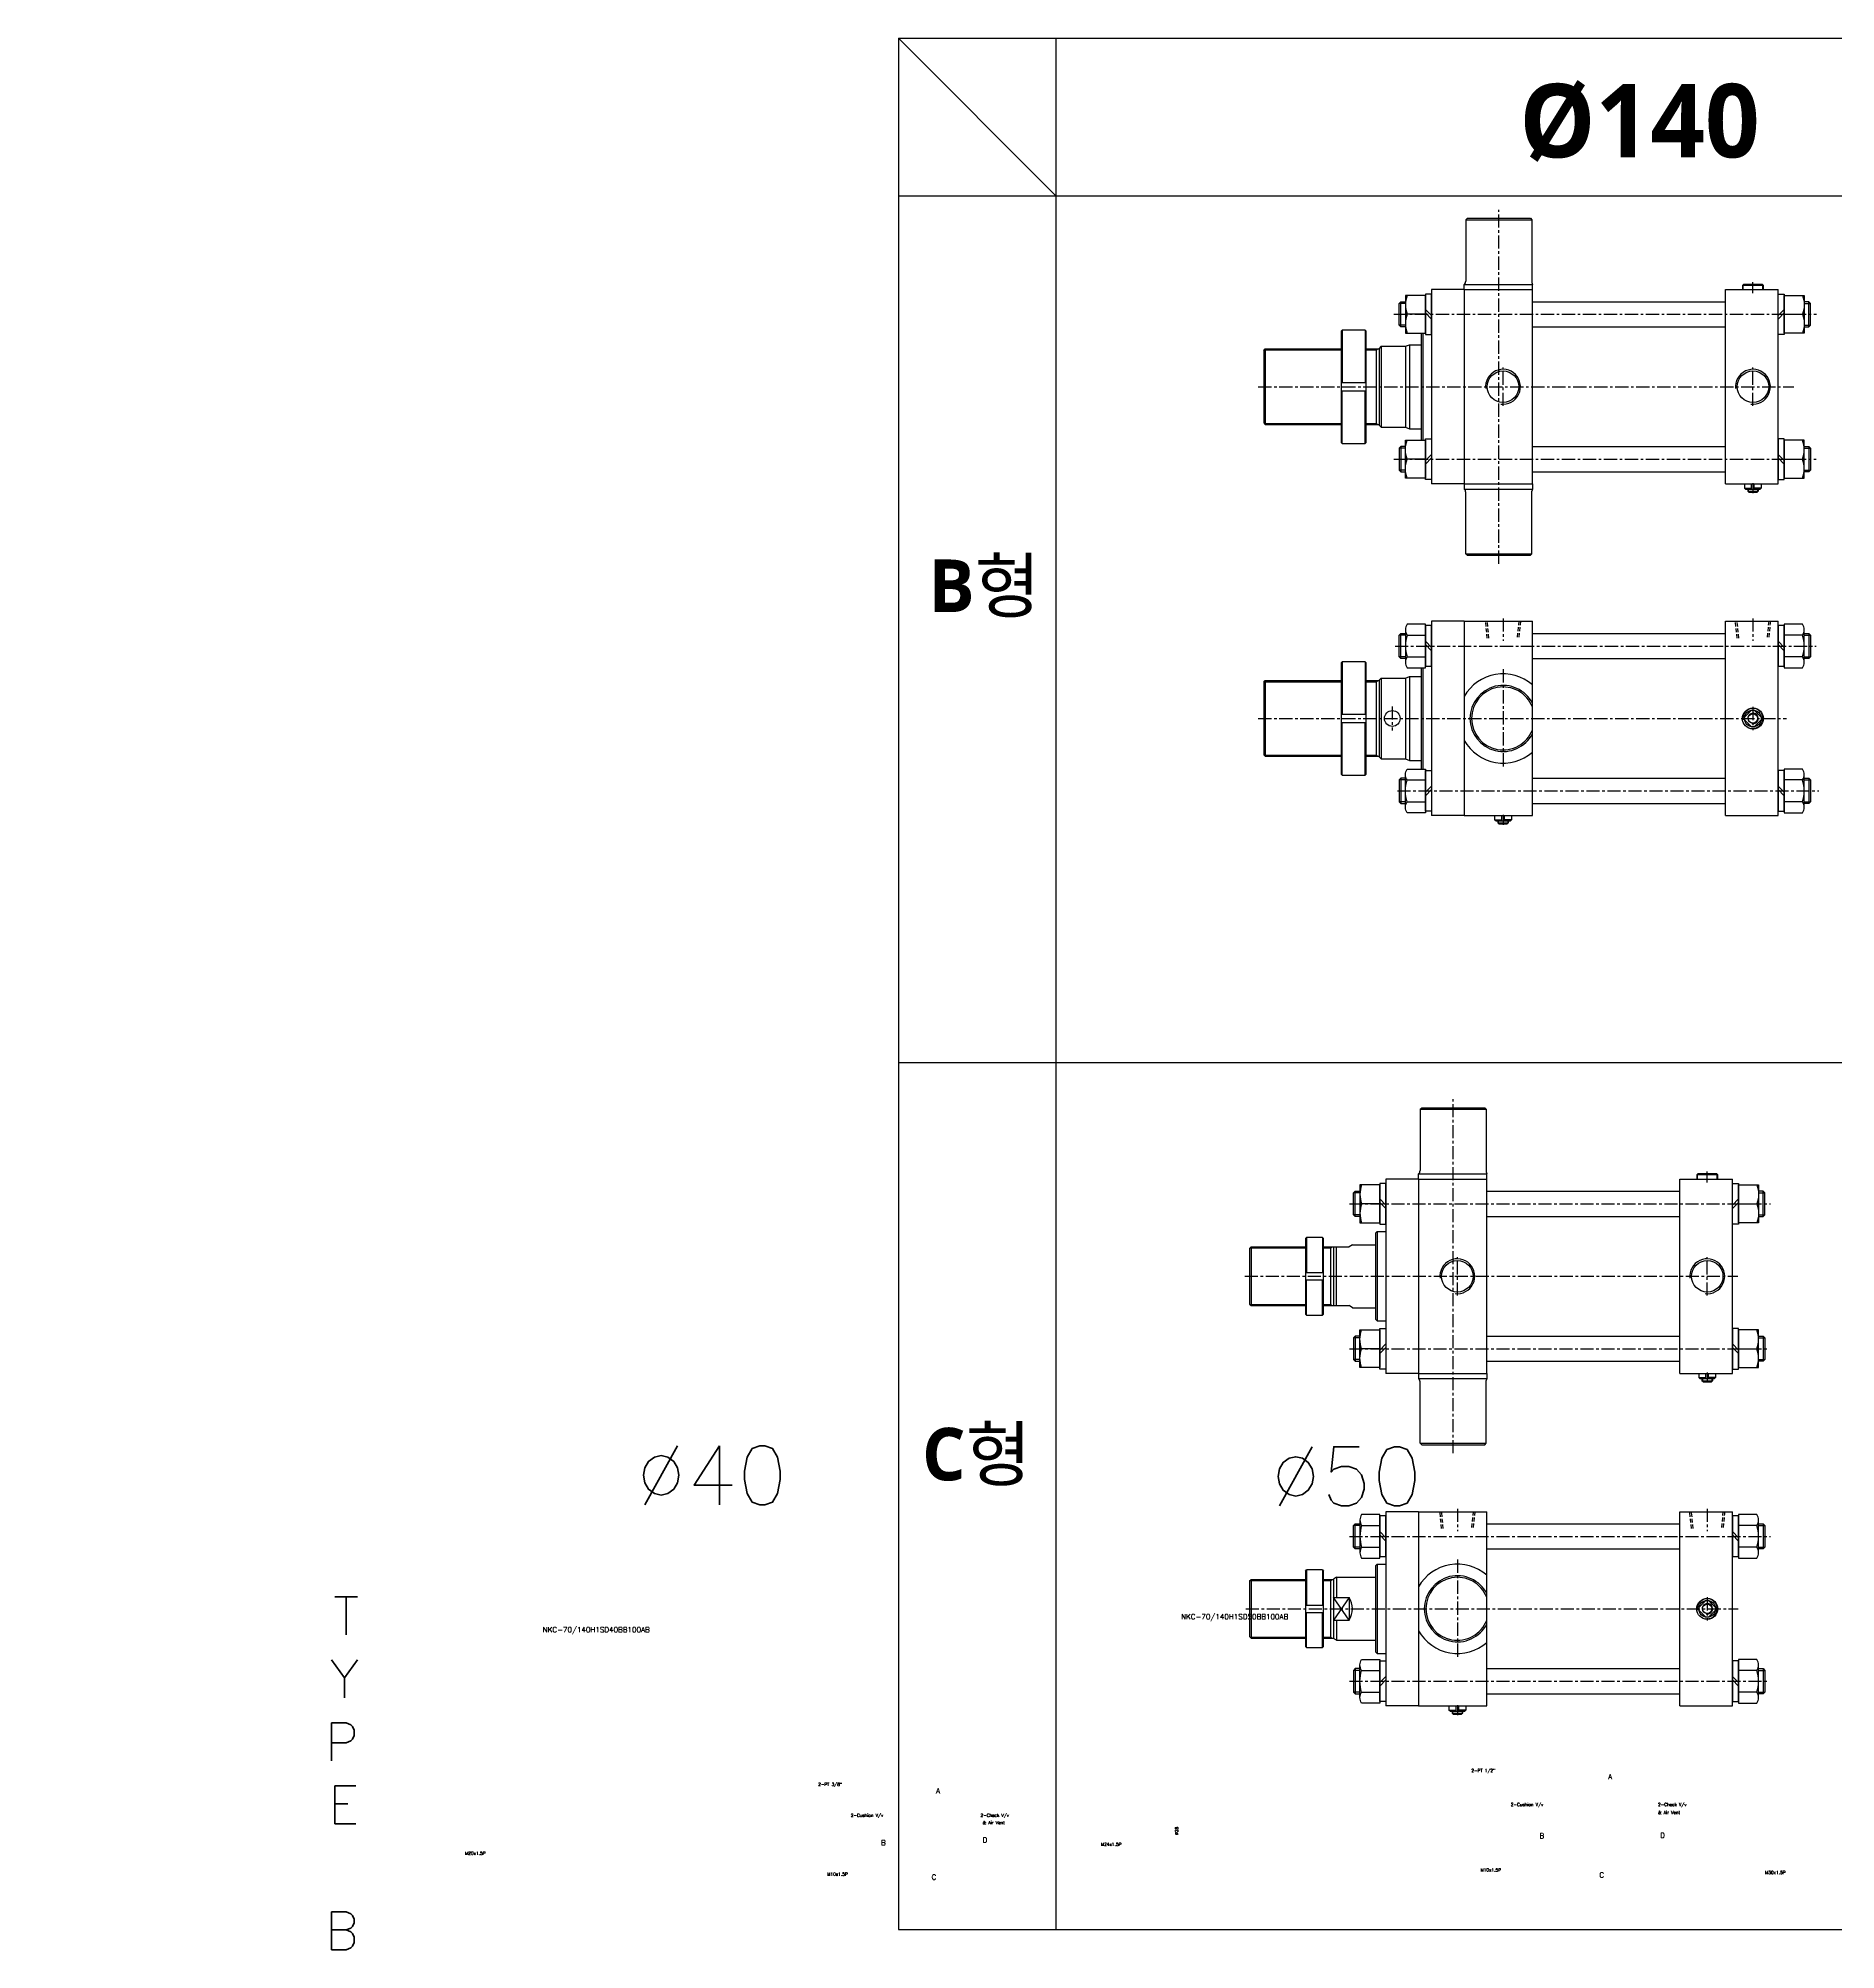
# Model space of a CAD drawing. Extents: x -819 to 29893, y -8942 to 9886.
# Drawn here: x -819 to 893, y -19 to 1801 of the extents above; entities that cross this region are included whole.
import ezdxf

# ---------------------------------------------------------------- set-up
doc = ezdxf.new("R2010")
doc.units = 0
doc.header["$LTSCALE"] = 10
doc.header["$MEASUREMENT"] = 0
for name, pattern in [('CENTER', [2, 1.25, -0.25, 0.25, -0.25]), ('CENTERX2', [4, 2.5, -0.5, 0.5, -0.5]), ('HIDDEN', [0.375, 0.25, -0.125])]:
    doc.linetypes.add(name, pattern=pattern)
doc.layers.get('0').update_dxf_attribs({"linetype": 'CONTINUOUS'})
doc.layers.get('DEFPOINTS').update_dxf_attribs({"linetype": 'CONTINUOUS'})
for name, color, linetype in [('CEN', 1, 'CENTERX2'), ('ML', 7, 'CONTINUOUS'), ('THIN', 3, 'CONTINUOUS')]:
    doc.layers.add(name, color=color, linetype=linetype)
doc.styles.add('GHS', font='romans', dxfattribs={"bigfont": 'ghs'})
doc.styles.add('문자', font='romans.shx')

msp = doc.modelspace()

# ---------------------------------------------------------------- linework, layer by layer
for p, q in [((0, 1801.1), (3817.3, 1801.1)), ((0, 1801.1), (0, 0)), ((0, 1801.1), (150, 1651.1)), ((150, 1801.1), (150, 0)), ((0, 1651.1), (3817.3, 1651.1)), ((0, 825.6), (3817.3, 825.6)), ((0, 0), (3817.3, 0))]:
    msp.add_line(p, q)
at = {"layer": 'CEN', "color": 1, "linetype": 'CENTER'}
msp.add_line((470.4, 1164.8), (470.4, 1141.8), dxfattribs=at)
at = {"layer": 'DEFPOINTS', "color": 0, "linetype": 'ByBlock'}
msp.add_point((497.9, 1113.3), dxfattribs=at)
at = {"layer": 'ML'}
for p, q in [((540.4, 1628.2), (541.9, 1629.7)), ((540.4, 1628.2), (603.4, 1628.2)), ((540.4, 1628.2), (540.4, 1569.8)), ((601.9, 1629.7), (603.4, 1628.2)), ((603.4, 1628.2), (603.4, 1568.6)), ((538.9, 1561.7), (538.9, 1566.7)), ((603.9, 1561.7), (603.9, 1566.7)), ((804.9, 1566.7), (803.9, 1565.7)), ((823.9, 1565.7), (803.9, 1565.7)), ((803.9, 1565.7), (803.9, 1561.7)), ((822.9, 1566.7), (804.9, 1566.7)), ((822.9, 1566.7), (823.9, 1565.7)), ((823.9, 1561.7), (823.9, 1565.7)), ((478.6, 1526.2), (478.6, 1550.2)), ((483, 1553.8), (483, 1522.6)), ((507.9, 1561.7), (507.9, 1376.7)), ((538.9, 1561.7), (507.9, 1561.7)), ((538.9, 1561.7), (538.9, 1376.7)), ((538.9, 1561.7), (603.9, 1561.7)), ((538.9, 1561.7), (603.9, 1561.7)), ((603.9, 1376.7), (603.9, 1561.7)), ((787.9, 1376.7), (787.9, 1561.7)), ((787.9, 1561.7), (837.9, 1561.7)), ((837.9, 1376.7), (837.9, 1561.7)), ((862.8, 1553.8), (862.8, 1522.6)), ((867.1, 1526.2), (867.1, 1550.2)), ((502, 1538.2), (484.6, 1538.2)), ((502, 1542.8), (507.9, 1536.9)), ((502, 1539.5), (507.9, 1533.6)), ((843.8, 1542.8), (837.9, 1536.9)), ((843.8, 1539.5), (837.9, 1533.6)), ((843.8, 1538.2), (861.2, 1538.2)), ((421.6, 1522.2), (422.6, 1523.2)), ((421.6, 1522.2), (421.6, 1416.2)), ((444.6, 1523.2), (422.6, 1523.2)), ((422.6, 1523.2), (422.6, 1473.2)), ((444.6, 1523.2), (444.6, 1473.2)), ((444.6, 1523.2), (445.6, 1522.2)), ((445.6, 1416.2), (445.6, 1522.2)), ((497.9, 1520.2), (497.9, 1418.2)), ((499.4, 1520.2), (499.4, 1418.2)), ((347.9, 1503.7), (349.4, 1505.2)), ((347.9, 1503.7), (347.9, 1434.7)), ((349.4, 1505.2), (349.4, 1433.2)), ((349.4, 1505.2), (421.6, 1505.2)), ((445.6, 1505.2), (457.9, 1505.2)), ((454.9, 1505.2), (454.9, 1433.2)), ((459.9, 1507.7), (457.9, 1505.7)), ((457.9, 1505.7), (457.9, 1432.7)), ((459.9, 1507.7), (482.9, 1507.7)), ((459.9, 1507.7), (459.9, 1430.7)), ((482.9, 1507.7), (486.9, 1509.2)), ((482.9, 1507.7), (482.9, 1430.7)), ((486.9, 1509.2), (486.9, 1429.2)), ((486.9, 1509.2), (497.9, 1509.2)), ((421.6, 1473.2), (445.6, 1473.2)), ((421.6, 1465.2), (445.6, 1465.2)), ((422.6, 1415.2), (422.6, 1465.2)), ((444.6, 1415.2), (444.6, 1465.2)), ((347.9, 1434.7), (349.4, 1433.2)), ((349.4, 1433.2), (421.6, 1433.2)), ((445.6, 1433.2), (457.9, 1433.2)), ((459.9, 1430.7), (457.9, 1432.7)), ((459.9, 1430.7), (482.9, 1430.7)), ((482.9, 1430.7), (486.9, 1429.2)), ((486.9, 1429.2), (497.9, 1429.2)), ((422.6, 1415.2), (421.6, 1416.2)), ((422.6, 1415.2), (444.6, 1415.2)), ((444.6, 1415.2), (445.6, 1416.2)), ((478.6, 1412.2), (478.6, 1388.2)), ((483, 1384.6), (483, 1415.8)), ((502, 1398.9), (507.9, 1404.8)), ((843.8, 1398.9), (837.9, 1404.8)), ((862.8, 1384.6), (862.8, 1415.8)), ((867.1, 1412.2), (867.1, 1388.2)), ((502, 1400.2), (484.6, 1400.2)), ((502, 1395.6), (507.9, 1401.5)), ((843.8, 1395.6), (837.9, 1401.5)), ((843.8, 1400.2), (861.2, 1400.2)), ((538.9, 1376.7), (507.9, 1376.7)), ((538.9, 1376.7), (603.9, 1376.7)), ((538.9, 1376.7), (538.9, 1371.7)), ((540.4, 1310.2), (540.4, 1368.6)), ((603.4, 1310.2), (603.4, 1369.8)), ((603.9, 1376.7), (603.9, 1371.7)), ((787.9, 1376.7), (837.9, 1376.7)), ((805.9, 1376.7), (805.9, 1372.7)), ((805.9, 1372.7), (812.6, 1372.7)), ((806.9, 1371.7), (805.9, 1372.7)), ((806.9, 1371.7), (820.9, 1371.7)), ((808.9, 1371.7), (808.9, 1369.7)), ((808.9, 1369.7), (818.9, 1369.7)), ((809.9, 1368.7), (808.9, 1369.7)), ((809.9, 1368.7), (817.9, 1368.7)), ((812.6, 1371.7), (812.6, 1376.7)), ((815.2, 1371.7), (815.2, 1376.7)), ((821.9, 1372.7), (815.2, 1372.7)), ((817.9, 1368.7), (818.9, 1369.7)), ((818.9, 1371.7), (818.9, 1369.7)), ((820.9, 1371.7), (821.9, 1372.7)), ((821.9, 1376.7), (821.9, 1372.7)), ((540.4, 1310.2), (541.9, 1308.7)), ((540.4, 1310.2), (603.4, 1310.2)), ((601.9, 1308.7), (603.4, 1310.2)), ((483, 1237.9), (483, 1206.7)), ((538.9, 1245.8), (507.9, 1245.8)), ((507.9, 1245.8), (507.9, 1060.8)), ((538.9, 1245.8), (538.9, 1060.8)), ((538.9, 1245.8), (603.9, 1245.8)), ((603.9, 1060.8), (603.9, 1245.8)), ((787.9, 1060.8), (787.9, 1245.8)), ((787.9, 1245.8), (837.9, 1245.8)), ((837.9, 1060.8), (837.9, 1245.8)), ((862.8, 1206.7), (862.8, 1237.9)), ((478.6, 1210.3), (478.6, 1234.3)), ((484.6, 1232.7), (502, 1232.7)), ((502, 1226.9), (507.9, 1221)), ((502, 1223.6), (507.9, 1217.7)), ((843.8, 1221), (837.9, 1226.9)), ((843.8, 1217.7), (837.9, 1223.6)), ((861.2, 1232.7), (843.8, 1232.7)), ((867.1, 1234.3), (867.1, 1210.3)), ((421.6, 1206.3), (422.6, 1207.3)), ((421.6, 1206.3), (421.6, 1100.3)), ((422.6, 1207.3), (422.6, 1157.3)), ((444.6, 1207.3), (422.6, 1207.3)), ((444.6, 1207.3), (444.6, 1157.3)), ((444.6, 1207.3), (445.6, 1206.3)), ((445.6, 1100.3), (445.6, 1206.3)), ((484.6, 1211.9), (502, 1211.9)), ((497.9, 1201.5), (497.9, 1105.1)), ((499.4, 1201.5), (499.4, 1105.1)), ((861.2, 1211.9), (843.8, 1211.9)), ((347.9, 1187.8), (349.4, 1189.3)), ((347.9, 1187.8), (347.9, 1118.8)), ((349.4, 1189.3), (421.6, 1189.3)), ((349.4, 1189.3), (349.4, 1117.3)), ((445.6, 1189.3), (457.9, 1189.3)), ((454.9, 1189.3), (454.9, 1117.3)), ((459.9, 1191.8), (457.9, 1189.8)), ((457.9, 1189.8), (457.9, 1116.8)), ((459.9, 1191.8), (459.9, 1114.8)), ((459.9, 1191.8), (482.9, 1191.8)), ((482.9, 1191.8), (486.9, 1193.3)), ((482.9, 1191.8), (482.9, 1114.8)), ((486.9, 1193.3), (486.9, 1113.3)), ((486.9, 1193.3), (497.9, 1193.3)), ((421.6, 1157.3), (445.6, 1157.3)), ((421.6, 1149.3), (445.6, 1149.3)), ((422.6, 1099.3), (422.6, 1149.3)), ((444.6, 1099.3), (444.6, 1149.3)), ((812.6, 1161.2), (806, 1154.6)), ((806, 1152), (812.6, 1145.4)), ((815.2, 1161.2), (821.8, 1154.6)), ((821.8, 1152), (815.2, 1145.4)), ((347.9, 1118.8), (349.4, 1117.3)), ((349.4, 1117.3), (421.6, 1117.3)), ((445.6, 1117.3), (457.9, 1117.3)), ((459.9, 1114.8), (457.9, 1116.8)), ((459.9, 1114.8), (482.9, 1114.8)), ((482.9, 1114.8), (486.9, 1113.3)), ((486.9, 1113.3), (497.9, 1113.3)), ((422.6, 1099.3), (421.6, 1100.3)), ((422.6, 1099.3), (444.6, 1099.3)), ((444.6, 1099.3), (445.6, 1100.3)), ((478.6, 1096.3), (478.6, 1072.3)), ((483, 1068.7), (483, 1099.9)), ((484.6, 1094.7), (502, 1094.7)), ((861.2, 1094.7), (843.8, 1094.7)), ((862.8, 1068.7), (862.8, 1099.9)), ((867.1, 1096.3), (867.1, 1072.3)), ((502, 1083), (507.9, 1088.9)), ((502, 1079.7), (507.9, 1085.6)), ((843.8, 1083), (837.9, 1088.9)), ((843.8, 1079.7), (837.9, 1085.6)), ((484.6, 1073.9), (502, 1073.9)), ((538.9, 1060.8), (507.9, 1060.8)), ((538.9, 1060.8), (603.9, 1060.8)), ((567.9, 1060.8), (567.9, 1056.8)), ((567.9, 1056.8), (574.6, 1056.8)), ((568.9, 1055.8), (567.9, 1056.8)), ((574.6, 1055.8), (574.6, 1060.8)), ((577.2, 1055.8), (577.2, 1060.8)), ((583.9, 1056.8), (577.2, 1056.8)), ((582.9, 1055.8), (583.9, 1056.8)), ((583.9, 1060.8), (583.9, 1056.8)), ((787.9, 1060.8), (837.9, 1060.8)), ((861.2, 1073.9), (843.8, 1073.9)), ((568.9, 1055.8), (582.9, 1055.8)), ((570.9, 1055.8), (570.9, 1053.8)), ((571.9, 1052.8), (570.9, 1053.8)), ((570.9, 1053.8), (580.9, 1053.8)), ((571.9, 1052.8), (579.9, 1052.8)), ((579.9, 1052.8), (580.9, 1053.8)), ((580.9, 1055.8), (580.9, 1053.8)), ((496.9, 781.1), (498.4, 782.6)), ((496.9, 781.1), (559.9, 781.1)), ((496.9, 781.1), (496.9, 722.7)), ((558.4, 782.6), (559.9, 781.1)), ((559.9, 781.1), (559.9, 721.5)), ((464.4, 714.6), (464.4, 529.6)), ((495.4, 714.6), (464.4, 714.6)), ((495.4, 714.6), (495.4, 719.6)), ((495.4, 714.6), (495.4, 529.6)), ((495.4, 714.6), (560.4, 714.6)), ((560.4, 714.6), (560.4, 719.6)), ((560.4, 529.6), (560.4, 714.6)), ((744.4, 529.6), (744.4, 714.6)), ((744.4, 714.6), (794.4, 714.6)), ((761.4, 719.6), (760.4, 718.6)), ((780.4, 718.6), (760.4, 718.6)), ((760.4, 718.6), (760.4, 714.6)), ((779.4, 719.6), (761.4, 719.6)), ((779.4, 719.6), (780.4, 718.6)), ((780.4, 714.6), (780.4, 718.6)), ((794.4, 529.6), (794.4, 714.6)), ((435.2, 679.1), (435.2, 703.1)), ((439.5, 706.7), (439.5, 675.5)), ((458.5, 695.7), (464.4, 689.8)), ((458.5, 692.4), (464.4, 686.5)), ((800.3, 695.7), (794.4, 689.8)), ((800.3, 692.4), (794.4, 686.5)), ((819.3, 706.7), (819.3, 675.5)), ((823.7, 679.1), (823.7, 703.1)), ((458.5, 691.1), (441.2, 691.1)), ((800.3, 691.1), (817.7, 691.1)), ((387.8, 658.1), (388.8, 659.1)), ((387.8, 658.1), (387.8, 586.1)), ((388.8, 659.1), (388.8, 625.6)), ((403.8, 659.1), (388.8, 659.1)), ((403.8, 659.1), (403.8, 625.6)), ((403.8, 659.1), (404.8, 658.1)), ((404.8, 586.1), (404.8, 658.1)), ((454.4, 663.1), (455.9, 664.6)), ((454.4, 663.1), (454.4, 581.1)), ((455.9, 664.6), (455.9, 579.6)), ((334.4, 648.6), (335.9, 650.1)), ((334.4, 648.6), (334.4, 595.6)), ((335.9, 650.1), (335.9, 594.1)), ((411.4, 650.1), (411.4, 594.1)), ((414.4, 650.1), (414.4, 594.1)), ((417.4, 594.1), (417.4, 650.1)), ((432.4, 652.1), (429.4, 650.1)), ((387.8, 625.6), (404.8, 625.6)), ((387.8, 618.6), (404.8, 618.6)), ((388.8, 585.1), (388.8, 618.6)), ((403.8, 585.1), (403.8, 618.6)), ((334.4, 595.6), (335.9, 594.1)), ((387.8, 586.1), (388.8, 585.1)), ((388.8, 585.1), (403.8, 585.1)), ((403.8, 585.1), (404.8, 586.1)), ((432.4, 592.1), (429.4, 594.1)), ((435.2, 565.1), (435.2, 541.1)), ((439.5, 537.5), (439.5, 568.7)), ((454.4, 581.1), (455.9, 579.6)), ((819.3, 537.5), (819.3, 568.7)), ((823.7, 565.1), (823.7, 541.1)), ((458.5, 553.1), (441.2, 553.1)), ((458.5, 551.8), (464.4, 557.7)), ((458.5, 548.5), (464.4, 554.4)), ((800.3, 551.8), (794.4, 557.7)), ((800.3, 548.5), (794.4, 554.4)), ((800.3, 553.1), (817.7, 553.1)), ((495.4, 529.6), (464.4, 529.6)), ((495.4, 529.6), (560.4, 529.6)), ((495.4, 529.6), (495.4, 524.6)), ((560.4, 529.6), (560.4, 524.6)), ((744.4, 529.6), (794.4, 529.6)), ((762.4, 529.6), (762.4, 525.6)), ((769.1, 524.6), (769.1, 529.6)), ((771.7, 524.6), (771.7, 529.6)), ((778.4, 529.6), (778.4, 525.6)), ((496.9, 463.1), (496.9, 521.5)), ((559.9, 463.1), (559.9, 522.7)), ((762.4, 525.6), (769.1, 525.6)), ((763.4, 524.6), (762.4, 525.6)), ((763.4, 524.6), (777.4, 524.6)), ((765.4, 524.6), (765.4, 522.6)), ((765.4, 522.6), (775.4, 522.6)), ((766.4, 521.6), (765.4, 522.6)), ((766.4, 521.6), (774.4, 521.6)), ((778.4, 525.6), (771.7, 525.6)), ((774.4, 521.6), (775.4, 522.6)), ((775.4, 524.6), (775.4, 522.6)), ((777.4, 524.6), (778.4, 525.6)), ((496.9, 463.1), (559.9, 463.1)), ((496.9, 463.1), (498.4, 461.6)), ((558.4, 461.6), (559.9, 463.1)), ((435.2, 362.4), (435.2, 386.4)), ((439.5, 390), (439.5, 358.8)), ((441.2, 384.8), (458.5, 384.8)), ((495.4, 397.9), (464.4, 397.9)), ((464.4, 397.9), (464.4, 212.9)), ((495.4, 397.9), (495.4, 212.9)), ((495.4, 397.9), (560.4, 397.9)), ((560.4, 212.9), (560.4, 397.9)), ((744.4, 212.9), (744.4, 397.9)), ((744.4, 397.9), (794.4, 397.9)), ((794.4, 212.9), (794.4, 397.9)), ((817.7, 384.8), (800.3, 384.8)), ((819.3, 358.8), (819.3, 390)), ((823.7, 386.4), (823.7, 362.4)), ((458.5, 379), (464.4, 373.1)), ((458.5, 375.7), (464.4, 369.8)), ((800.3, 373.1), (794.4, 379)), ((800.3, 369.8), (794.4, 375.7)), ((441.2, 364), (458.5, 364)), ((454.4, 346.4), (455.9, 347.9)), ((454.4, 346.4), (454.4, 264.4)), ((455.9, 347.9), (455.9, 262.9)), ((817.7, 364), (800.3, 364)), ((334.4, 331.9), (335.9, 333.4)), ((334.4, 331.9), (334.4, 278.9)), ((335.9, 333.4), (335.9, 277.4)), ((387.8, 341.4), (388.8, 342.4)), ((387.8, 341.4), (387.8, 269.4)), ((403.8, 342.4), (388.8, 342.4)), ((388.8, 342.4), (388.8, 308.9)), ((403.8, 342.4), (404.8, 341.4)), ((403.8, 342.4), (403.8, 308.9)), ((404.8, 269.4), (404.8, 341.4)), ((411.4, 333.4), (411.4, 277.4)), ((417.4, 335.4), (414.4, 333.7)), ((414.4, 333.7), (414.4, 277.1)), ((417.4, 335.4), (417.4, 316.2)), ((414.4, 316.2), (429.4, 316.2)), ((429.4, 316.2), (429.4, 294.6)), ((769.1, 313.3), (762.5, 306.7)), ((771.7, 313.3), (778.3, 306.7)), ((387.8, 308.9), (404.8, 308.9)), ((387.8, 301.9), (404.8, 301.9)), ((388.8, 268.4), (388.8, 301.9)), ((403.8, 268.4), (403.8, 301.9)), ((414.4, 294.6), (429.4, 294.6)), ((417.4, 294.6), (417.4, 275.4)), ((762.5, 304.1), (769.1, 297.5)), ((778.3, 304.1), (771.7, 297.5)), ((334.4, 278.9), (335.9, 277.4)), ((417.4, 275.4), (414.4, 277.1)), ((387.8, 269.4), (388.8, 268.4)), ((388.8, 268.4), (403.8, 268.4)), ((403.8, 268.4), (404.8, 269.4)), ((454.4, 264.4), (455.9, 262.9)), ((435.2, 248.4), (435.2, 224.4)), ((439.5, 220.8), (439.5, 252)), ((441.2, 246.8), (458.5, 246.8)), ((458.5, 235.1), (464.4, 241)), ((458.5, 231.8), (464.4, 237.7)), ((800.3, 235.1), (794.4, 241)), ((800.3, 231.8), (794.4, 237.7)), ((817.7, 246.8), (800.3, 246.8)), ((819.3, 220.8), (819.3, 252)), ((823.7, 248.4), (823.7, 224.4)), ((441.2, 226), (458.5, 226)), ((817.7, 226), (800.3, 226)), ((495.4, 212.9), (464.4, 212.9)), ((495.4, 212.9), (560.4, 212.9)), ((524.4, 212.9), (524.4, 208.9)), ((525.4, 207.9), (524.4, 208.9)), ((524.4, 208.9), (531.1, 208.9)), ((525.4, 207.9), (539.4, 207.9)), ((527.4, 207.9), (527.4, 205.9)), ((527.4, 205.9), (537.4, 205.9)), ((528.4, 204.9), (527.4, 205.9)), ((528.4, 204.9), (536.4, 204.9)), ((531.1, 207.9), (531.1, 212.9)), ((533.7, 207.9), (533.7, 212.9)), ((540.4, 208.9), (533.7, 208.9)), ((536.4, 204.9), (537.4, 205.9)), ((537.4, 207.9), (537.4, 205.9)), ((539.4, 207.9), (540.4, 208.9)), ((540.4, 212.9), (540.4, 208.9)), ((744.4, 212.9), (794.4, 212.9))]:
    msp.add_line(p, q, dxfattribs=at)
at = {"layer": 'ML', "color": 7, "linetype": 'Continuous'}
for p, q in [((541.9, 1629.7), (601.9, 1629.7)), ((538.9, 1566.7), (603.9, 1566.7)), ((603.9, 1550.2), (787.9, 1550.2)), ((603.9, 1526.2), (787.9, 1526.2)), ((603.9, 1412.2), (787.9, 1412.2)), ((603.9, 1388.2), (787.9, 1388.2)), ((538.9, 1371.7), (603.9, 1371.7)), ((541.9, 1308.7), (601.9, 1308.7)), ((603.9, 1234.3), (787.9, 1234.3)), ((603.9, 1210.3), (787.9, 1210.3)), ((603.9, 1096.3), (787.9, 1096.3)), ((603.9, 1072.3), (787.9, 1072.3)), ((498.4, 782.6), (558.4, 782.6)), ((495.4, 719.6), (560.4, 719.6)), ((560.4, 703.1), (744.4, 703.1)), ((560.4, 679.1), (744.4, 679.1)), ((455.9, 664.6), (464.4, 664.6)), ((335.9, 650.1), (387.8, 650.1)), ((404.8, 650.1), (414.4, 650.1)), ((414.4, 650.1), (429.4, 650.1)), ((432.4, 652.1), (454.4, 652.1)), ((335.9, 594.1), (387.8, 594.1)), ((404.8, 594.1), (414.4, 594.1)), ((414.4, 594.1), (429.4, 594.1)), ((432.4, 592.1), (454.4, 592.1)), ((455.9, 579.6), (464.4, 579.6)), ((560.4, 565.1), (744.4, 565.1)), ((560.4, 541.1), (744.4, 541.1)), ((495.4, 524.6), (560.4, 524.6)), ((498.4, 461.6), (558.4, 461.6)), ((560.4, 386.4), (744.4, 386.4)), ((455.9, 347.9), (464.4, 347.9)), ((560.4, 362.4), (744.4, 362.4)), ((335.9, 333.4), (387.8, 333.4)), ((404.8, 333.4), (414.4, 333.4)), ((417.4, 335.4), (454.4, 335.4)), ((335.9, 277.4), (387.8, 277.4)), ((404.8, 277.4), (414.4, 277.4)), ((417.4, 275.4), (454.4, 275.4)), ((455.9, 262.9), (464.4, 262.9)), ((560.4, 248.4), (744.4, 248.4)), ((560.4, 224.4), (744.4, 224.4))]:
    msp.add_line(p, q, dxfattribs=at)
at = {"layer": 'ML', "color": 1, "linetype": 'CENTER'}
for p, q in [((571.9, 1300.7), (571.9, 1637.7)), ((813.9, 1558.4), (813.9, 1568.8)), ((472, 1538.2), (874.5, 1538.2)), ((575.9, 1450.9), (575.9, 1487.5)), ((813.9, 1450.9), (813.9, 1487.5)), ((342.8, 1469.2), (852.8, 1469.2)), ((472, 1400.2), (874.2, 1400.2)), ((813.9, 1377.5), (813.9, 1368)), ((575.9, 1248.5), (575.9, 1227.2)), ((813.9, 1248.5), (813.9, 1227.2)), ((473, 1222.3), (874, 1222.3)), ((575.9, 1200.1), (575.9, 1106.6)), ((342.8, 1153.3), (846, 1153.3)), ((813.9, 1164.3), (813.9, 1142.3)), ((475.4, 1084.3), (876.7, 1084.3)), ((575.9, 1061.6), (575.9, 1052.1)), ((528.4, 453.6), (528.4, 790.6)), ((770.4, 711.3), (770.4, 721.7)), ((429.6, 691.1), (830.5, 691.1)), ((532.4, 603.8), (532.4, 640.4)), ((770.4, 603.8), (770.4, 640.4)), ((330, 622.1), (799.5, 622.1)), ((429.6, 553.1), (829.5, 553.1)), ((770.4, 530.4), (770.4, 520.9)), ((532.4, 400.6), (532.4, 379.3)), ((770.4, 400.6), (770.4, 379.3)), ((429.6, 374.4), (830.5, 374.4)), ((532.4, 352.2), (532.4, 258.7)), ((770.4, 316.4), (770.4, 294.4)), ((330.8, 305.4), (799.8, 305.4)), ((429.6, 236.4), (829.5, 236.4)), ((532.4, 213.7), (532.4, 204.2))]:
    msp.add_line(p, q, dxfattribs=at)
at = {"layer": 'ML', "color": 2}
for p, q in [((804.4, 1566.2), (804.4, 1561.7)), ((823.4, 1561.7), (823.4, 1566.2)), ((348.4, 1504.2), (421.6, 1504.2)), ((445.6, 1504.2), (454.9, 1504.2)), ((454.9, 1504.2), (456.6, 1505.2)), ((348.4, 1434.2), (421.6, 1434.2)), ((445.6, 1434.2), (454.9, 1434.2)), ((454.9, 1434.2), (456.6, 1433.2)), ((809.4, 1371.7), (809.4, 1369.2)), ((818.4, 1371.7), (818.4, 1369.2)), ((348.4, 1188.3), (421.6, 1188.3)), ((445.6, 1188.3), (454.9, 1188.3)), ((454.9, 1188.3), (456.6, 1189.3)), ((348.4, 1118.3), (421.6, 1118.3)), ((445.6, 1118.3), (454.9, 1118.3)), ((454.9, 1118.3), (456.6, 1117.3)), ((571.4, 1055.8), (571.4, 1053.3)), ((580.4, 1055.8), (580.4, 1053.3)), ((760.9, 719.1), (760.9, 714.6)), ((779.9, 714.6), (779.9, 719.1)), ((411.4, 649.1), (413.2, 650.1)), ((411.4, 595.1), (413.2, 594.1)), ((765.9, 524.6), (765.9, 522.1)), ((774.9, 524.6), (774.9, 522.1)), ((411.4, 332.4), (413.2, 333.4)), ((429.4, 316.2), (414.4, 294.6)), ((429.4, 294.6), (414.4, 316.2)), ((411.4, 278.4), (413.2, 277.4)), ((527.9, 207.9), (527.9, 205.4)), ((536.9, 207.9), (536.9, 205.4))]:
    msp.add_line(p, q, dxfattribs=at)
at = {"layer": 'ML', "color": 6, "linetype": 'HIDDEN', "ltscale": 1.5}
for p, q in [((560.9, 1229.8), (559.3, 1245.8)), ((562.5, 1229.8), (560.9, 1245.8)), ((590.9, 1245.8), (589.3, 1229.8)), ((592.5, 1245.8), (590.9, 1229.8)), ((798.9, 1229.8), (797.3, 1245.8)), ((800.5, 1229.8), (798.9, 1245.8)), ((828.9, 1245.8), (827.3, 1229.8)), ((830.5, 1245.8), (828.9, 1229.8)), ((517.4, 381.9), (515.8, 397.9)), ((519, 381.9), (517.4, 397.9)), ((547.4, 397.9), (545.8, 381.9)), ((549, 397.9), (547.4, 381.9)), ((755.4, 381.9), (753.8, 397.9)), ((757, 381.9), (755.4, 397.9)), ((785.4, 397.9), (783.8, 381.9)), ((787, 397.9), (785.4, 381.9))]:
    msp.add_line(p, q, dxfattribs=at)
at = {"layer": 'ML', "color": 2, "linetype": 'Continuous'}
for p, q in [((334.9, 649.1), (387.8, 649.1)), ((404.8, 649.1), (411.4, 649.1)), ((334.9, 595.1), (387.8, 595.1)), ((404.8, 595.1), (411.4, 595.1)), ((334.9, 332.4), (387.8, 332.4)), ((404.8, 332.4), (411.4, 332.4)), ((334.9, 278.4), (387.8, 278.4)), ((404.8, 278.4), (411.4, 278.4))]:
    msp.add_line(p, q, dxfattribs=at)
at = {"layer": 'ML'}
for points in [[(483, 1526.2), (478.6, 1526.2), (477, 1527.8), (477, 1548.6), (478.6, 1550.2), (483, 1550.2)], [(507.9, 1518.8), (507.9, 1557.5), (502, 1557.5), (502, 1518.8), (507.9, 1518.8)], [(837.9, 1518.8), (837.9, 1557.5), (843.8, 1557.5), (843.8, 1518.8), (837.9, 1518.8)], [(862.8, 1526.2), (867.1, 1526.2), (868.8, 1527.8), (868.8, 1548.6), (867.1, 1550.2), (862.8, 1550.2)], [(483, 1412.2), (478.6, 1412.2), (477, 1410.6), (477, 1389.8), (478.6, 1388.2), (483, 1388.2)], [(507.9, 1419.5), (507.9, 1380.8), (502, 1380.8), (502, 1419.5), (507.9, 1419.5)], [(837.9, 1419.5), (837.9, 1380.8), (843.8, 1380.8), (843.8, 1419.5), (837.9, 1419.5)], [(862.8, 1412.2), (867.1, 1412.2), (868.8, 1410.6), (868.8, 1389.8), (867.1, 1388.2), (862.8, 1388.2)], [(507.9, 1203), (507.9, 1241.7), (502, 1241.7), (502, 1203), (507.9, 1203)], [(837.9, 1241.7), (837.9, 1203), (843.8, 1203), (843.8, 1241.7), (837.9, 1241.7)], [(483, 1210.3), (478.6, 1210.3), (477, 1211.9), (477, 1232.7), (478.6, 1234.3), (483, 1234.3)], [(862.8, 1234.3), (867.1, 1234.3), (868.8, 1232.7), (868.8, 1211.9), (867.1, 1210.3), (862.8, 1210.3)], [(483, 1096.3), (478.6, 1096.3), (477, 1094.7), (477, 1073.9), (478.6, 1072.3), (483, 1072.3)], [(507.9, 1103.7), (507.9, 1065), (502, 1065), (502, 1103.7), (507.9, 1103.7)], [(837.9, 1103.7), (837.9, 1065), (843.8, 1065), (843.8, 1103.7), (837.9, 1103.7)], [(862.8, 1096.3), (867.1, 1096.3), (868.8, 1094.7), (868.8, 1073.9), (867.1, 1072.3), (862.8, 1072.3)], [(464.4, 671.7), (464.4, 710.4), (458.5, 710.4), (458.5, 671.7), (464.4, 671.7)], [(794.4, 671.7), (794.4, 710.4), (800.3, 710.4), (800.3, 671.7), (794.4, 671.7)], [(439.5, 679.1), (435.2, 679.1), (433.5, 680.7), (433.5, 701.5), (435.2, 703.1), (439.5, 703.1)], [(819.3, 679.1), (823.7, 679.1), (825.3, 680.7), (825.3, 701.5), (823.7, 703.1), (819.3, 703.1)], [(439.5, 565.1), (435.2, 565.1), (433.5, 563.5), (433.5, 542.7), (435.2, 541.1), (439.5, 541.1)], [(464.4, 572.4), (464.4, 533.7), (458.5, 533.7), (458.5, 572.4), (464.4, 572.4)], [(794.4, 572.4), (794.4, 533.7), (800.3, 533.7), (800.3, 572.4), (794.4, 572.4)], [(819.3, 565.1), (823.7, 565.1), (825.3, 563.5), (825.3, 542.7), (823.7, 541.1), (819.3, 541.1)], [(439.5, 362.4), (435.2, 362.4), (433.5, 364), (433.5, 384.8), (435.2, 386.4), (439.5, 386.4)], [(464.4, 355.1), (464.4, 393.8), (458.5, 393.8), (458.5, 355.1), (464.4, 355.1)], [(794.4, 393.8), (794.4, 355.1), (800.3, 355.1), (800.3, 393.8), (794.4, 393.8)], [(819.3, 386.4), (823.7, 386.4), (825.3, 384.8), (825.3, 364), (823.7, 362.4), (819.3, 362.4)], [(464.4, 255.8), (464.4, 217.1), (458.5, 217.1), (458.5, 255.8), (464.4, 255.8)], [(794.4, 255.8), (794.4, 217.1), (800.3, 217.1), (800.3, 255.8), (794.4, 255.8)], [(439.5, 248.4), (435.2, 248.4), (433.5, 246.8), (433.5, 226), (435.2, 224.4), (439.5, 224.4)], [(819.3, 248.4), (823.7, 248.4), (825.3, 246.8), (825.3, 226), (823.7, 224.4), (819.3, 224.4)]]:
    msp.add_lwpolyline(points, dxfattribs=at)
for points in [[(502, 1556.2), (483, 1556.2), (483, 1520.2), (502, 1520.2)], [(843.8, 1556.2), (862.8, 1556.2), (862.8, 1520.2), (843.8, 1520.2)], [(502, 1382.2), (483, 1382.2), (483, 1418.2), (502, 1418.2)], [(843.8, 1382.2), (862.8, 1382.2), (862.8, 1418.2), (843.8, 1418.2)], [(458.5, 709.1), (439.5, 709.1), (439.5, 673.1), (458.5, 673.1)], [(800.3, 709.1), (819.3, 709.1), (819.3, 673.1), (800.3, 673.1)], [(458.5, 535.1), (439.5, 535.1), (439.5, 571.1), (458.5, 571.1)], [(800.3, 535.1), (819.3, 535.1), (819.3, 571.1), (800.3, 571.1)]]:
    msp.add_lwpolyline(points, close=True, dxfattribs=at)
for points in [[(484.6, 1556.2, 0.178633), (484.6, 1538.2, 0.178633), (484.6, 1520.2)], [(861.2, 1556.2, -0.178633), (861.2, 1538.2, -0.178633), (861.2, 1520.2)], [(484.6, 1382.2, -0.178633), (484.6, 1400.2, -0.178633), (484.6, 1418.2)], [(861.2, 1382.2, 0.178633), (861.2, 1400.2, 0.178633), (861.2, 1418.2)], [(502, 1243.1), (484.6, 1243.1, 0.309401), (484.6, 1232.7, 0.154701), (484.6, 1211.9, 0.309401), (484.6, 1201.5), (502, 1201.5), (502, 1243.1)], [(843.8, 1201.5), (861.2, 1201.5, 0.309401), (861.2, 1211.9, 0.154701), (861.2, 1232.7, 0.309401), (861.2, 1243.1), (843.8, 1243.1), (843.8, 1201.5)], [(502, 1063.5), (484.6, 1063.5, -0.309401), (484.6, 1073.9, -0.154701), (484.6, 1094.7, -0.309401), (484.6, 1105.1), (502, 1105.1), (502, 1063.5)], [(843.8, 1063.5), (861.2, 1063.5, 0.309401), (861.2, 1073.9, 0.154701), (861.2, 1094.7, 0.309401), (861.2, 1105.1), (843.8, 1105.1), (843.8, 1063.5)], [(441.2, 709.1, 0.178633), (441.2, 691.1, 0.178633), (441.2, 673.1)], [(817.7, 709.1, -0.178633), (817.7, 691.1, -0.178633), (817.7, 673.1)], [(441.2, 535.1, -0.178633), (441.2, 553.1, -0.178633), (441.2, 571.1)], [(817.7, 535.1, 0.178633), (817.7, 553.1, 0.178633), (817.7, 571.1)], [(458.5, 395.2), (441.2, 395.2, 0.309401), (441.2, 384.8, 0.154701), (441.2, 364, 0.309401), (441.2, 353.6), (458.5, 353.6), (458.5, 395.2)], [(800.3, 353.6), (817.7, 353.6, 0.309401), (817.7, 364, 0.154701), (817.7, 384.8, 0.309401), (817.7, 395.2), (800.3, 395.2), (800.3, 353.6)], [(458.5, 215.6), (441.2, 215.6, -0.309401), (441.2, 226, -0.154701), (441.2, 246.8, -0.309401), (441.2, 257.2), (458.5, 257.2), (458.5, 215.6)], [(800.3, 215.6), (817.7, 215.6, 0.309401), (817.7, 226, 0.154701), (817.7, 246.8, 0.309401), (817.7, 257.2), (800.3, 257.2), (800.3, 215.6)]]:
    msp.add_lwpolyline(points, format="xyb", dxfattribs=at)
for centre, radius in [((575.9, 1469.2), 15), ((813.9, 1469.2), 15), ((470.4, 1153.3), 7.5), ((813.9, 1153.3), 10), ((813.9, 1153.3), 8), ((813.9, 1153.3), 4.5), ((532.4, 622.1), 15), ((770.4, 622.1), 15), ((770.4, 305.4), 10), ((770.4, 305.4), 8), ((770.4, 305.4), 4.5)]:
    msp.add_circle(centre, radius, dxfattribs=at)
for centre, radius, start, end in [((536.4, 1569.8), 4, 308.6822, 0), ((607.4, 1568.6), 4, 180, 208.955), ((536.4, 1368.6), 4, 0, 51.3178), ((607.4, 1369.8), 4, 151.045, 180), ((575.9, 1153.3), 42.5, 48.7898, 150.5271), ((575.9, 1153.3), 31.5, 27.266, 332.734), ((575.9, 1153.3), 30, 21.0395, 338.9605), ((575.9, 1153.3), 42.5, 209.4729, 311.2102), ((492.9, 722.7), 4, 308.6822, 0), ((563.9, 721.5), 4, 180, 208.955), ((492.9, 521.5), 4, 0, 51.3178), ((563.9, 522.7), 4, 151.045, 180), ((532.4, 305.4), 42.5, 48.7898, 150.5271), ((532.4, 305.4), 31.5, 27.266, 332.734), ((532.4, 305.4), 30, 21.0395, 338.9605), ((411.6, 305.4), 20.8, 328.8704, 31.1296), ((532.4, 305.4), 42.5, 209.4729, 311.2102)]:
    msp.add_arc(centre, radius, start, end, dxfattribs=at)
at = {"layer": 'ML', "color": 2}
for centre, radius, start, end in [((575.9, 1469.2), 16.6, 262.807, 186.1554), ((813.9, 1469.2), 16.6, 262.807, 186.1554), ((813.9, 1153.3), 9.5, 261.4114, 188.1478), ((813.9, 1153.3), 5, 257.904, 186.2569), ((532.4, 622.1), 16.6, 262.807, 186.1554), ((770.4, 622.1), 16.6, 262.807, 186.1554), ((770.4, 305.4), 9.5, 261.4114, 188.1478), ((770.4, 305.4), 5, 257.904, 186.2569)]:
    msp.add_arc(centre, radius, start, end, dxfattribs=at)
at = {"layer": 'THIN', "color": 2}
for p, q in [((483, 1548.6), (477, 1548.6)), ((862.8, 1548.6), (868.8, 1548.6)), ((483, 1527.8), (477, 1527.8)), ((862.8, 1527.8), (868.8, 1527.8)), ((483, 1410.6), (477, 1410.6)), ((862.8, 1410.6), (868.8, 1410.6)), ((483, 1389.8), (477, 1389.8)), ((862.8, 1389.8), (868.8, 1389.8)), ((483, 1232.7), (477, 1232.7)), ((862.8, 1232.7), (868.8, 1232.7)), ((483, 1211.9), (477, 1211.9)), ((862.8, 1211.9), (868.8, 1211.9)), ((483, 1094.7), (477, 1094.7)), ((862.8, 1094.7), (868.8, 1094.7)), ((483, 1073.9), (477, 1073.9)), ((862.8, 1073.9), (868.8, 1073.9)), ((439.5, 701.5), (433.5, 701.5)), ((819.3, 701.5), (825.3, 701.5)), ((439.5, 680.7), (433.5, 680.7)), ((819.3, 680.7), (825.3, 680.7)), ((439.5, 563.5), (433.5, 563.5)), ((819.3, 563.5), (825.3, 563.5)), ((439.5, 542.7), (433.5, 542.7)), ((819.3, 542.7), (825.3, 542.7)), ((439.5, 384.8), (433.5, 384.8)), ((819.3, 384.8), (825.3, 384.8)), ((439.5, 364), (433.5, 364)), ((819.3, 364), (825.3, 364)), ((439.5, 246.8), (433.5, 246.8)), ((819.3, 246.8), (825.3, 246.8)), ((439.5, 226), (433.5, 226)), ((819.3, 226), (825.3, 226))]:
    msp.add_line(p, q, dxfattribs=at)

# ---------------------------------------------------------------- texts
at = {"attachment_point": 1, "style": '문자'}
for s, width, gutter_width, insert, char_height in [('{\\fMalgun Gothic|b1|i0|c129|p50;%%C140}', 124.533, 16, (591.4, 1757.6), 70), ('{\\fMalgun Gothic|b1|i0|c129|p50;B형}', 655.383, 160, (28.8, 1304.7), 50), ('{\\fMalgun Gothic|b1|i0|c129|p50;C형}', 655.383, 160, (22.5, 477.7), 50)]:
    msp.add_mtext_dynamic_manual_height_columns(s, width=width, gutter_width=gutter_width, heights=[0], dxfattribs=dict(at, insert=insert, char_height=char_height))
at = {"layer": 'ML', "color": 7, "style": 'GHS'}
for s, p in [('%%C40', (-250.1, 404.4)), ('%%C50', (354.4, 403.4))]:
    msp.add_text(s, height=56.25, dxfattribs=at).set_placement(p)
at = {"layer": 'ML', "color": 4, "style": 'GHS'}
for s, p in [('NKC-70/140H1SD50BB100AB', (269.3, 295.4)), ('NKC-70/140H1SD40BB100AB', (-338.8, 283))]:
    msp.add_text(s, height=5, dxfattribs=at).set_placement(p)
at = {"layer": 'ML', "style": 'GHS'}
for s, p in [('A', (676, 143)), ('A', (35.9, 129.5)), ('B', (610.6, 86.8)), ('D', (725.5, 87.2)), ('B', (-16.6, 80.2)), ('D', (80.2, 82.7)), ('C', (31.6, 47.4)), ('C', (667.7, 49.4))]:
    msp.add_text(s, height=5, dxfattribs=at).set_placement(p)
at = {"layer": 'ML', "color": 2, "style": 'GHS'}
for p in [(554.4, 55.2), (-67.8, 51.2)]:
    msp.add_text('M10x1.5P', height=3, dxfattribs=at).set_placement(p)
at = {"layer": 'ML', "color": 7, "insert": (-513.7, -19.3), "char_height": 36, "width": 1336.238, "attachment_point": 9, "style": 'GHS'}
msp.add_mtext('\\pi-9,l9,t9;T\\P\\pi0,l0,tz;Y\\P\\pi-9,l9,t9;P\\PE\\P\\PB', dxfattribs=at)
at = {"layer": 'ML', "color": 2, "char_height": 3, "style": 'GHS'}
for s, insert, attachment_point in [('2-PT 1/2"', (545.7, 148.9), 7), ('2-PT 3/8"', (-76.4, 135.7), 7), ('2-Cushion V/v', (-45.4, 106.2), 7), ('2-Check V/v', (78.2, 106.2), 7), ('2-Cushion V/v', (583.3, 116.5), 7), ('2-Check V/v', (723.5, 116.5), 7), ('& Air Vent', (723.5, 109.9), 7), ('& Air Vent', (80.2, 100.2), 7), ('\\A1;', (-819.3, 74.1), 7), ('M20x1.5P', (-393.3, 71.1), 9), ('M24x1.5P', (212.4, 79.6), 9), ('M30x1.5P', (845, 52.8), 9)]:
    msp.add_mtext(s, dxfattribs=dict(at, insert=insert, attachment_point=attachment_point))
at = {"layer": 'ML', "color": 2, "insert": (265, 93.9), "char_height": 3, "attachment_point": 5, "rotation": 90, "style": 'GHS'}
msp.add_mtext('\\A1;%%C28', dxfattribs=at)

doc.saveas('drawing.dxf')
